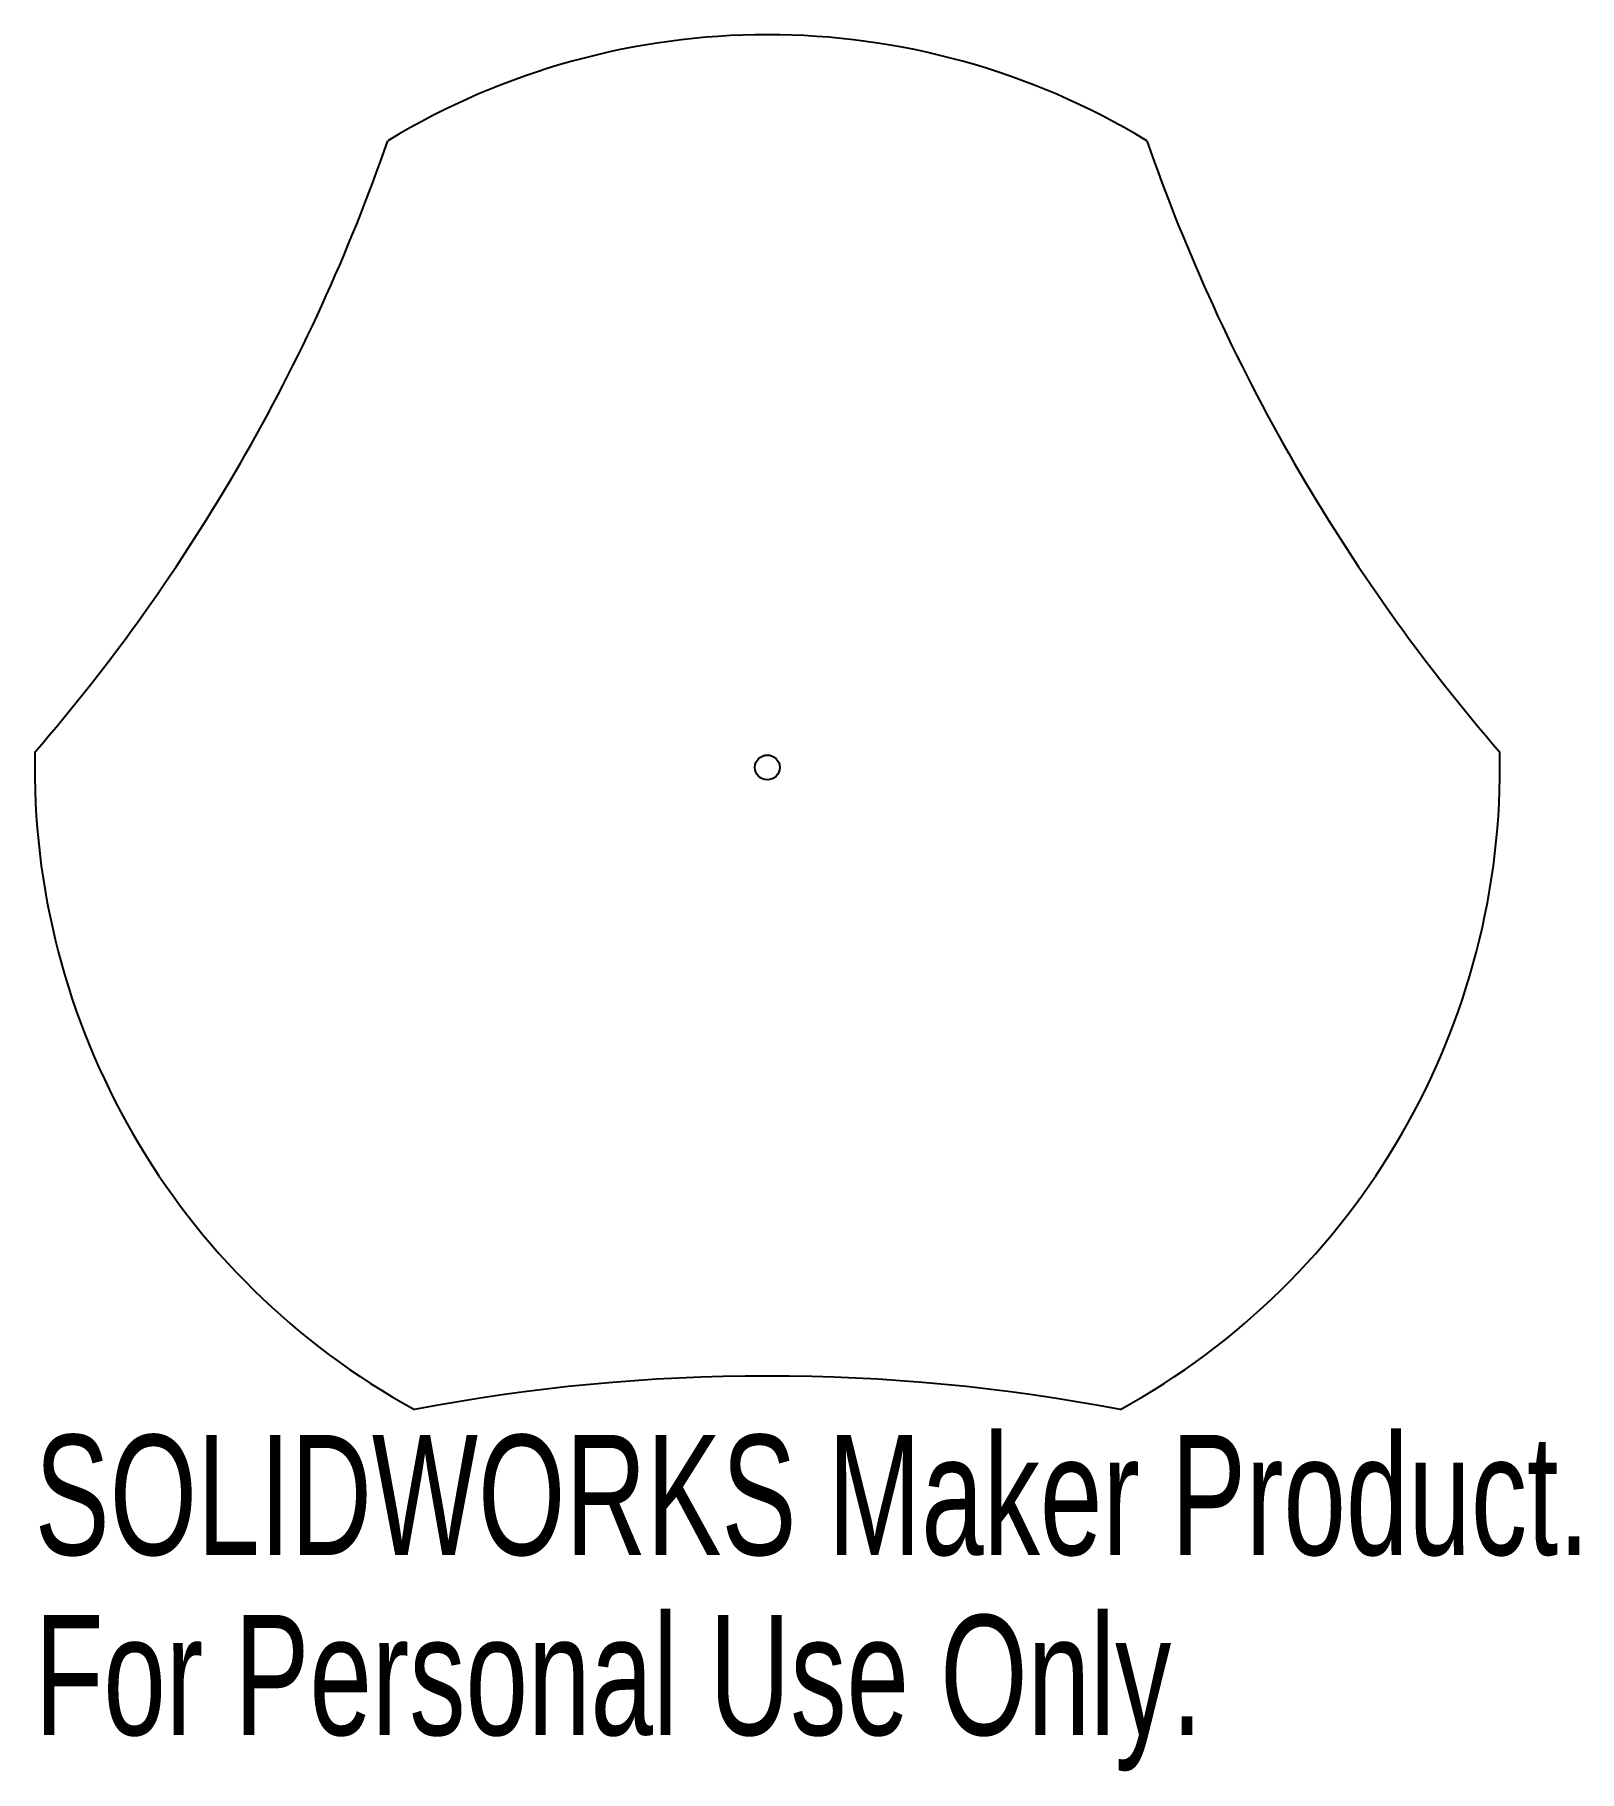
# Model space of a CAD drawing. Header units: millimetres. Extents: x -29.5 to 32.7, y -40.4 to 29.5.
import ezdxf

# ---------------------------------------------------------------- set-up
doc = ezdxf.new("R2010")
doc.units = ezdxf.units.MM
doc.styles.add('SLDTEXTSTYLE0', font='TXT', dxfattribs={"width": 0.7})

msp = doc.modelspace()

# ---------------------------------------------------------------- linework, layer by layer
at = {"color": 7, "linetype": 'Continuous', "lineweight": 25}
msp.add_circle((0, 0), 0.5, dxfattribs=at)
for centre, radius, start, end in [((0, 0), 29.5, 58.80465, 121.19535), ((-86.603, 50), 75.5, 319.14861, 340.85139), ((86.603, 50), 75.5, 199.14861, 220.85139), ((0, 0), 29.5, 178.80465, 241.19535), ((0, 0), 29.5, 298.80465, 1.19535), ((0, -100), 75.5, 79.14861, 100.85139)]:
    msp.add_arc(centre, radius, start, end, dxfattribs=at)

# ---------------------------------------------------------------- texts
at = {"color": 7, "linetype": 'Continuous', "char_height": 4.83362, "attachment_point": 1, "style": 'SLDTEXTSTYLE0'}
for s, insert in [('SOLIDWORKS Maker Product.', (-29.5, -26.869)), ('For Personal Use Only.', (-29.5, -34.12))]:
    msp.add_mtext(s, dxfattribs=dict(at, insert=insert))

doc.saveas('drawing.dxf')
